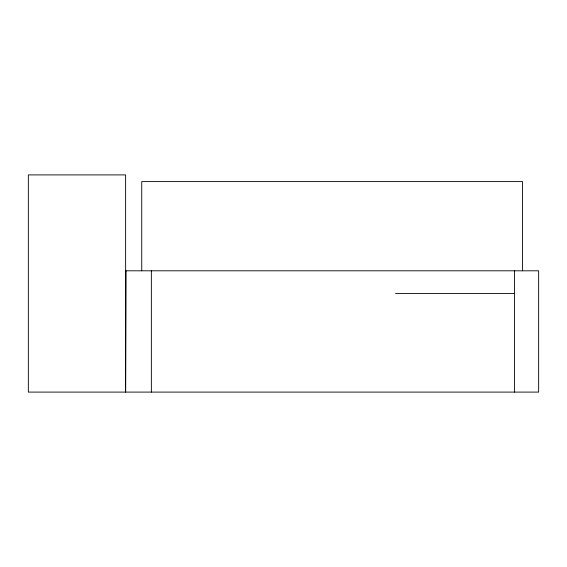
<?xml version="1.0" encoding="UTF-8"?>
<svg xmlns="http://www.w3.org/2000/svg" width="567" height="567" viewBox="0 0 567 567"><rect width="100%" height="100%" fill="white"/><g stroke="black" fill="none" stroke-linecap="round" stroke-linejoin="round"><path stroke-width="0.85" d="M126.051 270.806L125.626 392.095L125.626 174.905L28.35 174.905L28.35 392.095L538.65 392.095L538.65 270.806L125.626 270.806M395.546 293.529L514.475 293.529M522.533 270.806L522.533 181.596L141.743 181.596L141.743 270.806M514.475 270.806L514.475 392.095M151.361 270.806L151.361 392.095"/></g></svg>
